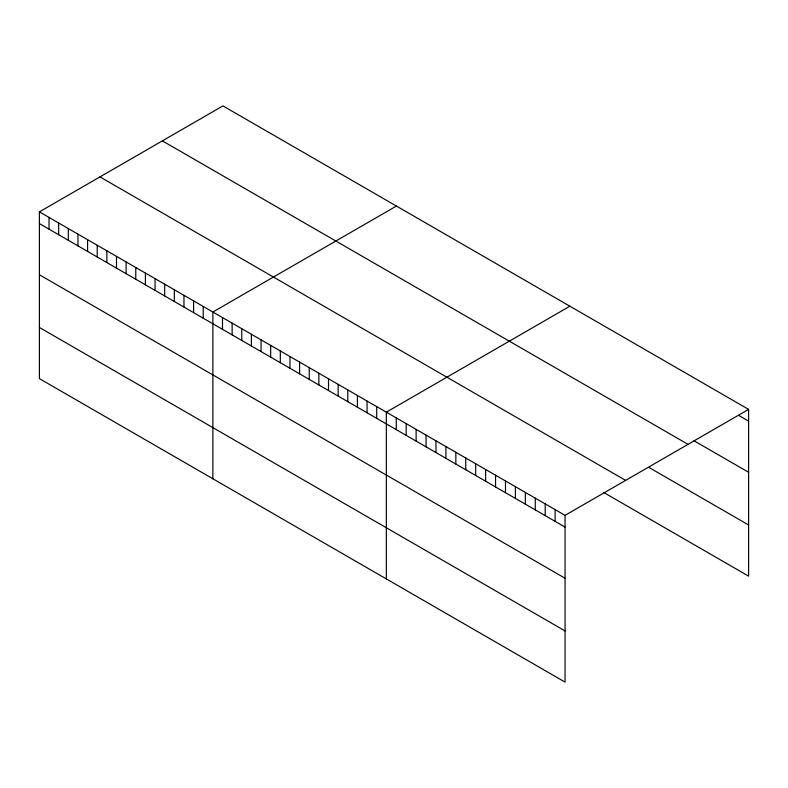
<?xml version="1.0" encoding="UTF-8"?>
<svg xmlns="http://www.w3.org/2000/svg" width="788" height="788" viewBox="0 0 788 788"><rect width="100%" height="100%" fill="white"/><g stroke="black" fill="none" stroke-linecap="round" stroke-linejoin="round"><path stroke-width="1.18" d="M39.4 211.873L565.055 515.352L565.055 682.103L39.4 378.614L39.4 211.873L222.945 105.897L748.6 409.386L748.6 576.126L603.638 492.441M396.413 206.052L212.868 312.018L212.868 478.769M569.882 306.197L386.337 412.173L386.337 578.914M565.055 515.352L748.6 409.386M738.671 415.384L748.6 421.117M693.992 440.748L748.6 472.278M162.377 140.875L688.032 444.353M649.312 467.648L748.6 524.975M99.968 176.896L625.623 480.385M39.4 223.605L565.055 527.093M39.4 274.756L565.055 578.244M39.4 327.463L565.055 630.942M555.126 509.619L555.126 521.361M545.197 503.887L545.197 515.628M535.269 498.154L535.269 509.895M525.34 492.421L525.34 504.162M515.411 486.689L515.411 498.43M505.482 480.956L505.482 492.697M495.554 475.223L495.554 486.964M485.625 469.49L485.625 481.232M475.696 463.758L475.696 475.499M465.767 458.025L465.767 469.766M455.838 452.292L455.838 464.034M445.909 446.56L445.909 458.301M435.981 440.827L435.981 452.568M426.052 435.094L426.052 446.835M416.123 429.361L416.123 441.103M406.194 423.629L406.194 435.37M396.266 417.906L396.266 429.637M376.694 406.608L376.694 418.339M367.06 401.043L367.06 412.774M357.417 395.478L357.417 407.209M347.784 389.912L347.784 401.644M338.151 384.347L338.151 396.088M328.507 378.782L328.507 390.523M318.874 373.226L318.874 384.958M309.241 367.661L309.241 379.392M299.598 362.096L299.598 373.827M289.964 356.531L289.964 368.262M280.321 350.965L280.321 362.697M270.688 345.4L270.688 357.141M261.055 339.835L261.055 351.576M251.411 334.279L251.411 346.011M241.778 328.714L241.778 340.446M232.145 323.149L232.145 334.88M222.502 317.584L222.502 329.315M203.225 306.453L203.225 318.194M193.592 300.888L193.592 312.629M183.959 295.323L183.959 307.064M174.315 289.767L174.315 301.499M164.682 284.202L164.682 295.933M155.049 278.637L155.049 290.368M145.406 273.072L145.406 284.803M135.772 267.506L135.772 279.248M126.129 261.941L126.129 273.682M116.496 256.376L116.496 268.117M106.863 250.82L106.863 262.552M97.219 245.255L97.219 256.986M87.586 239.69L87.586 251.421M77.953 234.125L77.953 245.856M68.31 228.559L68.31 240.301M58.676 222.994L58.676 234.735M49.033 217.429L49.033 229.17"/></g></svg>
